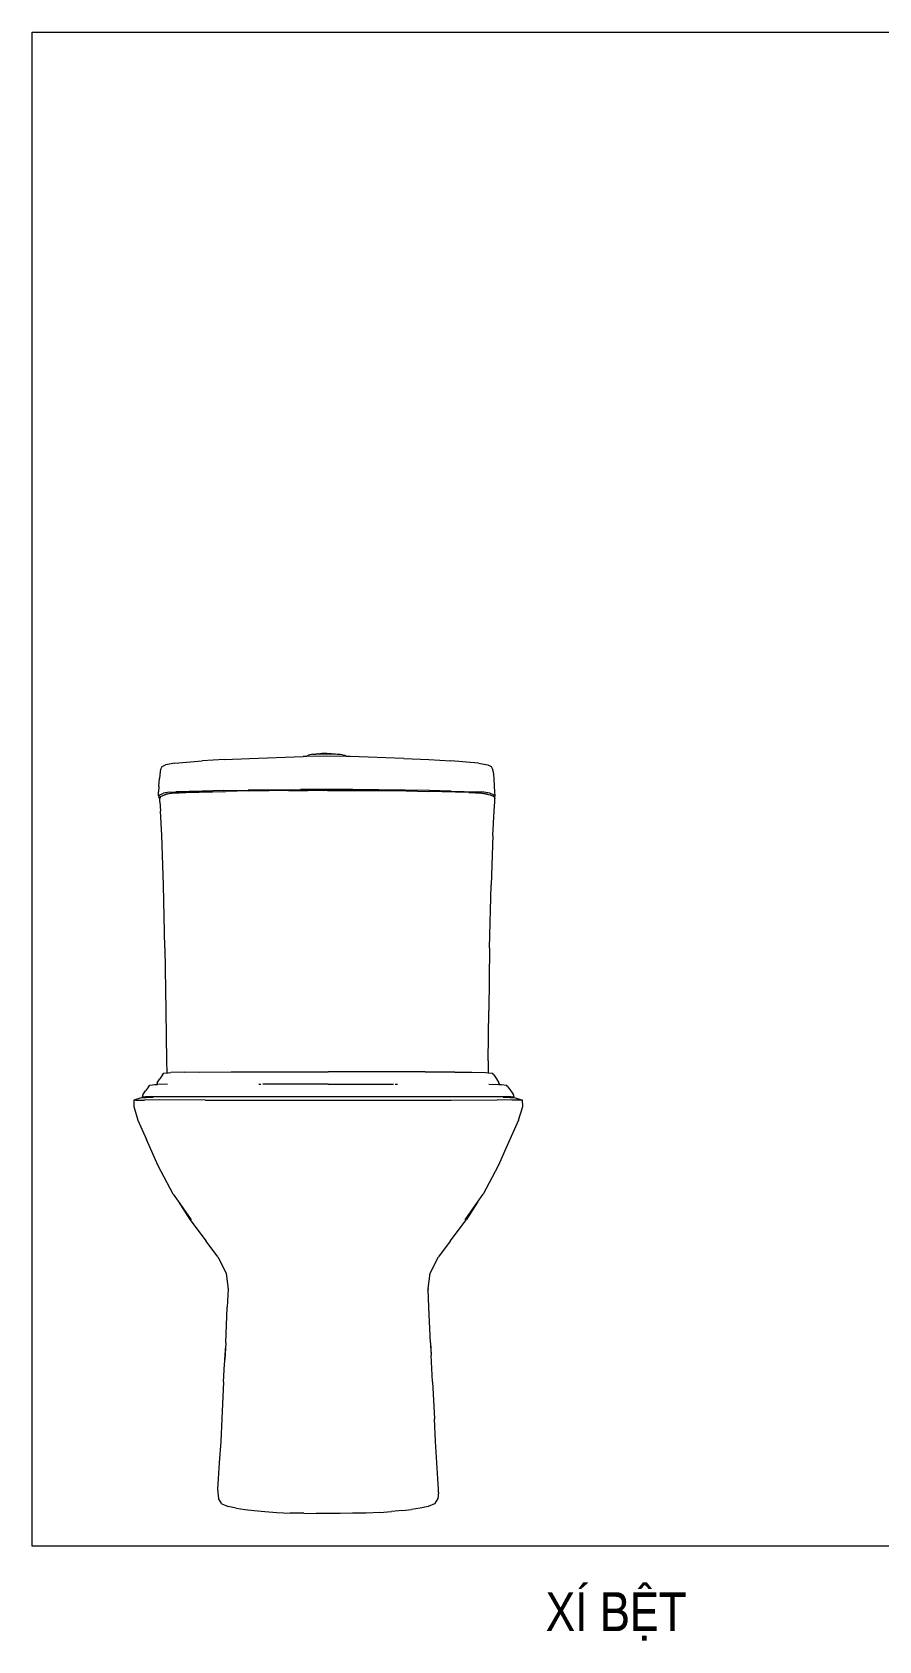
# Model space of a CAD drawing. Header units: inches. Extents: x 242965 to 445791, y 236206 to 423703.
# Drawn here: x 296041 to 297132, y 358713 to 360787 of the extents above; entities that cross this region are included whole.
import ezdxf

# ---------------------------------------------------------------- set-up
doc = ezdxf.new("R2010")
doc.units = ezdxf.units.IN
doc.header["$MEASUREMENT"] = 0
doc.layers.add('2', color=181, linetype='Continuous', lineweight=20)
doc.layers.add('8', color=253, linetype='Continuous', lineweight=20)
doc.styles.add('T2', font='')
doc.styles.get('T2').set_extended_font_data('.VnArial NarrowH')

# ---------------------------------------------------------------- blocks, each defined once
blk = doc.blocks.new('MD')
at = {"layer": '8'}
for p, q in [((407744.9, -35051.3), (407733, -35053.2)), ((407744.9, -35051.3), (407780.5, -35048.3)), ((407808.8, -35046.4), (407780.5, -35048.3)), ((407808.8, -35046.4), (407841.2, -35045.2)), ((407841.2, -35045.2), (407910.4, -35042.8)), ((407914.7, -35042.8), (407910.4, -35042.8)), ((407914.7, -35042.8), (407914.9, -35042.4)), ((407940.7, -35042.4), (407914.7, -35042.8)), ((407914.9, -35042.4), (407917.2, -35040.9)), ((407923.1, -35039.8), (407917.2, -35040.9)), ((407923.1, -35039.8), (407923.9, -35039.7)), ((407923.9, -35039.7), (407926.9, -35039.5)), ((407929.4, -35039), (407926.9, -35039.5)), ((407926.9, -35039.5), (407931.7, -35039.2)), ((407926.9, -35039.5), (407931.3, -35039.2)), ((407929.4, -35039), (407934.6, -35038.6)), ((407940.7, -35039), (407931.3, -35039.2)), ((407931.7, -35039.2), (407940.7, -35039)), ((407940.7, -35038.5), (407934.6, -35038.6)), ((407940.7, -35038.5), (407946.8, -35038.6)), ((407940.7, -35039), (407949.6, -35039.2)), ((407940.7, -35039), (407950, -35039.2)), ((407966.6, -35042.8), (407940.7, -35042.4)), ((407946.8, -35038.6), (407951.9, -35039)), ((407949.6, -35039.2), (407954.4, -35039.5)), ((407950, -35039.2), (407954.4, -35039.5)), ((407951.9, -35039), (407954.4, -35039.5)), ((407954.4, -35039.5), (407957.4, -35039.7)), ((407957.4, -35039.7), (407958.2, -35039.8)), ((407958.2, -35039.8), (407964.2, -35040.9)), ((407964.2, -35040.9), (407966.4, -35042.4)), ((407966.4, -35042.4), (407966.6, -35042.8)), ((407970.9, -35042.8), (407966.6, -35042.8)), ((408040.1, -35045.2), (407970.9, -35042.8)), ((408040.1, -35045.2), (408072.5, -35046.4)), ((408072.5, -35046.4), (408100.8, -35048.3)), ((408136.4, -35051.3), (408100.8, -35048.3)), ((408136.4, -35051.3), (408148.3, -35053.2)), ((407724.7, -35080.7), (407725.2, -35070.8)), ((407726.2, -35061.8), (407725.2, -35070.8)), ((407726.7, -35059.9), (407726.2, -35061.8)), ((407726.7, -35059.9), (407728.6, -35055.4)), ((407728.6, -35055.4), (407733, -35053.2)), ((408148.3, -35053.2), (408152.7, -35055.4)), ((408152.7, -35055.4), (408154.6, -35059.9)), ((408155.1, -35061.8), (408154.6, -35059.9)), ((408155.1, -35061.8), (408156.1, -35070.8)), ((408156.1, -35070.8), (408156.6, -35080.7)), ((407724, -35093.2), (407724.2, -35088.2)), ((407724, -35093.2), (407724.4, -35095.2)), ((407724.7, -35080.7), (407724.2, -35088.2)), ((407724.9, -35092.3), (407724.4, -35095.2)), ((407724.9, -35092.3), (407730.3, -35090.1)), ((407726.8, -35094.3), (407731.7, -35091.9)), ((407738.3, -35088.8), (407730.3, -35090.1)), ((407742, -35090.1), (407731.7, -35091.9)), ((407731.7, -35091.9), (407732.3, -35091.8)), ((407732.3, -35091.8), (407734.4, -35090.9)), ((407732.3, -35091.8), (407732.9, -35091.6)), ((407734.6, -35091.3), (407732.9, -35091.6)), ((407733.7, -35091), (407734.4, -35090.9)), ((407734.4, -35090.9), (407734.7, -35090.9)), ((407743, -35089.8), (407734.6, -35091.3)), ((407734.7, -35090.9), (407734.6, -35091.3)), ((407734.7, -35090.9), (407740.9, -35089.8)), ((407738.3, -35088.8), (407746.4, -35088.2)), ((407740.9, -35089.8), (407747.2, -35089.4)), ((407742, -35090.1), (407759.3, -35089)), ((407745.6, -35089.6), (407743, -35089.8)), ((407755.1, -35089.1), (407745.6, -35089.6)), ((407747.2, -35089.4), (407745.6, -35089.6)), ((407780.3, -35087.2), (407746.4, -35088.2)), ((407747.2, -35089.4), (407748.2, -35089.3)), ((407748.2, -35089.3), (407755.1, -35089.1)), ((407781.2, -35088.3), (407755.1, -35089.1)), ((407759.3, -35089), (407810.8, -35087.6)), ((407808, -35086.5), (407780.3, -35087.2)), ((407781.2, -35088.3), (407796.6, -35087.9)), ((407808, -35086.5), (407839.6, -35085.9)), ((407840.1, -35087), (407810.8, -35087.6)), ((407873.2, -35085.4), (407839.6, -35085.9)), ((407840.1, -35087), (407866.5, -35086.6)), ((407891.5, -35086.4), (407866.5, -35086.6)), ((407873.2, -35085.4), (407906.9, -35085.1)), ((407891.5, -35086.4), (407916.6, -35086.4)), ((407895.7, -35086.4), (407905.4, -35086.3)), ((407905.4, -35086.3), (407929.6, -35086.2)), ((407940.7, -35085), (407906.9, -35085.1)), ((407941.6, -35086.3), (407916.6, -35086.4)), ((407929.6, -35086.2), (407936.9, -35086.3)), ((407940.7, -35086.2), (407938.9, -35086.3)), ((407974.4, -35085.1), (407940.7, -35085)), ((407942.3, -35086.3), (407940.7, -35086.2)), ((407941.6, -35086.3), (407966.7, -35086.4)), ((407951.7, -35086.2), (407944.6, -35086.3)), ((407951.7, -35086.2), (407975.9, -35086.3)), ((407966.7, -35086.4), (407991.7, -35086.4)), ((408008.1, -35085.4), (407974.4, -35085.1)), ((407984.4, -35086.3), (407975.9, -35086.3)), ((407991.7, -35086.4), (408016.7, -35086.6)), ((408041.7, -35085.9), (408008.1, -35085.4)), ((408016.7, -35086.6), (408043.2, -35087)), ((408073.3, -35086.5), (408041.7, -35085.9)), ((408043.2, -35087), (408072.4, -35087.6)), ((408123.9, -35089), (408072.4, -35087.6)), ((408101, -35087.2), (408073.3, -35086.5)), ((408101, -35087.2), (408134.9, -35088.2)), ((408123.9, -35089), (408141.2, -35090.1)), ((408125, -35089), (408129.9, -35089.2)), ((408137.6, -35089.6), (408129.9, -35089.2)), ((408129.9, -35089.2), (408133.1, -35089.3)), ((408137.4, -35089.6), (408133.1, -35089.3)), ((408143, -35088.8), (408134.9, -35088.2)), ((408137.6, -35089.6), (408137.4, -35089.6)), ((408140.2, -35089.8), (408137.6, -35089.6)), ((408140.4, -35089.8), (408140.2, -35089.8)), ((408147.3, -35091.1), (408140.4, -35089.8)), ((408140.4, -35089.8), (408146.9, -35090.9)), ((408141.2, -35090.1), (408151.5, -35091.9)), ((408151, -35090.1), (408143, -35088.8)), ((408146.9, -35090.9), (408147.3, -35091.1)), ((408146.9, -35090.9), (408147.6, -35091)), ((408147.8, -35091.2), (408147.3, -35091.1)), ((408156.4, -35092.3), (408151, -35090.1)), ((408151, -35091.8), (408151.5, -35091.9)), ((408151.5, -35091.9), (408156.4, -35094.3)), ((408157, -35095.2), (408156.4, -35092.3)), ((408156.6, -35080.7), (408157.1, -35088.2)), ((408157.3, -35093.2), (408157, -35095.2)), ((408157.1, -35088.2), (408157.3, -35093.2)), ((407725.9, -35097.6), (407724.4, -35095.2)), ((407725.8, -35101), (407725.9, -35097.6)), ((407725.8, -35101), (407726.7, -35112.7)), ((407726.8, -35094.3), (407725.9, -35096.7)), ((407725.9, -35097.6), (407725.9, -35096.7)), ((407728.3, -35144.4), (407726.7, -35112.7)), ((408154.9, -35144.4), (408156.5, -35112.7)), ((408156.4, -35094.3), (408156.8, -35095.4)), ((408156.5, -35112.7), (408157.4, -35101)), ((408156.8, -35095.4), (408157, -35095.2)), ((408156.8, -35095.4), (408157.3, -35096.7)), ((408157.4, -35101), (408157.3, -35096.7)), ((407730.4, -35208.7), (407728.3, -35144.4)), ((408154.9, -35144.4), (408152.8, -35208.7)), ((407732.4, -35289.4), (407730.4, -35208.7)), ((408150.7, -35289.4), (408152.8, -35208.7)), ((407732.4, -35289.4), (407733.7, -35370.4)), ((408150.7, -35289.4), (408149.5, -35370.4)), ((407733.7, -35370.4), (407734.4, -35434.9)), ((408148.8, -35434.9), (408149.5, -35370.4)), ((407734.4, -35434.9), (407734.6, -35450.5)), ((408148.8, -35434.9), (408148.6, -35450.3)), ((407711.1, -35468.6), (407712.8, -35466.3)), ((407712.8, -35466.3), (407719.1, -35465.7)), ((407719.1, -35465.7), (407721.8, -35465.6)), ((407722.4, -35463.5), (407721.8, -35465.6)), ((407721.8, -35465.6), (407722.6, -35465.5)), ((407722.4, -35463.5), (407725.6, -35458.3)), ((407735.6, -35465.3), (407722.6, -35465.5)), ((407729.2, -35453.2), (407725.6, -35458.3)), ((407729.2, -35453.2), (407730.8, -35450.9)), ((407730.8, -35450.9), (407734.6, -35450.5)), ((407734.6, -35450.5), (407736.6, -35450.3)), ((407736.6, -35450.3), (407739.9, -35449.9)), ((407757.4, -35449.5), (407739.9, -35449.9)), ((407757.4, -35449.5), (407817.5, -35449.4)), ((407777.3, -35449.5), (407817.5, -35449.4)), ((407817.5, -35449.4), (407863.1, -35449.2)), ((407853.2, -35465.2), (407853.6, -35465.1)), ((407853.6, -35465.1), (407856.1, -35465.1)), ((407942.6, -35465.1), (407858.6, -35465.1)), ((407863.1, -35449.2), (407942.6, -35449.1)), ((407981.2, -35449.2), (407942.6, -35449.1)), ((407942.6, -35465.1), (408026.7, -35465.1)), ((408067.7, -35449.4), (407981.2, -35449.2)), ((408029.1, -35465.1), (408031.7, -35465.1)), ((408031.7, -35465.1), (408032, -35465.2)), ((408105.8, -35449.5), (408067.7, -35449.4)), ((408067.7, -35449.4), (408107.9, -35449.5)), ((408105.8, -35449.5), (408127.7, -35449.5)), ((408127.7, -35449.5), (408145.2, -35449.9)), ((408145.2, -35449.9), (408148.6, -35450.3)), ((408148.6, -35450.3), (408154.4, -35450.9)), ((408149.6, -35465.3), (408162.5, -35465.5)), ((408155.9, -35453.2), (408154.4, -35450.9)), ((408155.9, -35453.2), (408159.5, -35458.3)), ((408159.5, -35458.3), (408162.7, -35463.5)), ((408162.5, -35465.5), (408163.3, -35465.6)), ((408163.3, -35465.6), (408162.7, -35463.5)), ((408163.3, -35465.6), (408166, -35465.7)), ((408166, -35465.7), (408172.3, -35466.3)), ((408174, -35468.6), (408172.3, -35466.3)), ((407692.3, -35485.7), (407692.1, -35494.1)), ((407701.7, -35482.6), (407692.3, -35485.7)), ((407694.9, -35485.6), (407692.3, -35485.7)), ((407694.9, -35485.6), (407706.1, -35485.6)), ((407701.7, -35482.6), (407715.2, -35482)), ((407703.7, -35479), (407703, -35481.3)), ((407703, -35481.3), (407707.3, -35481.3)), ((407709.3, -35482), (407703, -35481.3)), ((407703.7, -35479), (407707.3, -35473.8)), ((407725, -35485.5), (407706.1, -35485.6)), ((407711.1, -35468.6), (407707.3, -35473.8)), ((408162.3, -35481.3), (407707.3, -35481.3)), ((407715.2, -35482), (407709.3, -35482)), ((407715.2, -35482), (407715.3, -35482)), ((407715.3, -35482), (407715.3, -35482)), ((407715.3, -35482), (407717.2, -35482)), ((407784.2, -35485.7), (407725, -35485.5)), ((407784.2, -35485.7), (408101.3, -35485.7)), ((408101.3, -35485.7), (408160.5, -35485.5)), ((408179.4, -35485.6), (408160.5, -35485.5)), ((408177.8, -35481.3), (408162.3, -35481.3)), ((408168.2, -35482), (408170, -35482)), ((408170, -35482), (408170.1, -35482)), ((408170.1, -35482), (408170.1, -35482)), ((408170.1, -35482), (408183.7, -35482.6)), ((408170.1, -35482), (408175.8, -35482)), ((408174, -35468.6), (408177.9, -35473.8)), ((408175.8, -35482), (408182.1, -35481.3)), ((408177.8, -35481.3), (408182.1, -35481.3)), ((408177.9, -35473.8), (408181.4, -35479)), ((408190.5, -35485.6), (408179.4, -35485.6)), ((408182.1, -35481.3), (408181.4, -35479)), ((408183.7, -35482.6), (408193.1, -35485.7)), ((408193.1, -35485.7), (408190.5, -35485.6)), ((408193.3, -35494.1), (408193.1, -35485.7)), ((407692.1, -35494.1), (407697.6, -35511.4)), ((408187.8, -35511.4), (408193.3, -35494.1)), ((407697.6, -35511.4), (407708.4, -35536.5)), ((408187.8, -35511.4), (408176.9, -35536.5)), ((407723.5, -35570.5), (407708.4, -35536.5)), ((408176.9, -35536.5), (408161.8, -35570.5)), ((407743, -35606.9), (407723.5, -35570.5)), ((408161.8, -35570.5), (408142.3, -35606.9)), ((407743, -35606.9), (407749.2, -35616)), ((408135, -35617.4), (408142.3, -35606.9)), ((407749.2, -35616), (407764.4, -35639.5)), ((407749.2, -35616), (407766, -35640.1)), ((408119.3, -35640.1), (408135, -35617.4)), ((408135, -35617.4), (408120.8, -35639.5)), ((407764.4, -35639.5), (407785.3, -35667.5)), ((408099.9, -35667.5), (408120.8, -35639.5)), ((407800.4, -35687.7), (407785.3, -35667.5)), ((408099.9, -35667.5), (408084.7, -35687.7)), ((407800.4, -35687.7), (407811.1, -35708.9)), ((408074, -35708.9), (408084.7, -35687.7)), ((407811.1, -35708.9), (407813.4, -35726.3)), ((408071.5, -35728.4), (408074, -35708.9)), ((407813.7, -35729.2), (407812.7, -35752.7)), ((407813.4, -35726.3), (407813.7, -35729.2)), ((407813.4, -35726.3), (407814, -35730.8)), ((408071.1, -35730.8), (408071.4, -35729.2)), ((408071.5, -35728.4), (408071.4, -35729.2)), ((408072.4, -35752.7), (408071.4, -35729.2)), ((407810.6, -35798.5), (407812.7, -35752.7)), ((408074.5, -35798.5), (408072.4, -35752.7)), ((407810.6, -35798.5), (407809.6, -35820.3)), ((408074.5, -35798.5), (408075.2, -35814.6)), ((407809.6, -35820.3), (407810.6, -35802.5)), ((408074.6, -35802.5), (408075.2, -35814.6)), ((408077.2, -35849), (408075.2, -35814.6)), ((407808, -35849), (407809.3, -35826.1)), ((407809.3, -35826.1), (407809.5, -35822.1)), ((407809.5, -35822.1), (407809.6, -35820.3)), ((407808, -35849), (407805.7, -35896.6)), ((408077.2, -35849), (408079.5, -35896.6)), ((407805.7, -35896.6), (407804.2, -35925.6)), ((408081, -35925.6), (408079.5, -35896.6)), ((407804.2, -35925.6), (407802.4, -35953.5)), ((408082.7, -35953.5), (408081, -35925.6)), ((407802.4, -35953.5), (407801.1, -35973.9)), ((408084, -35973.9), (408082.7, -35953.5)), ((407801.1, -35973.9), (407800.2, -35986.8)), ((408084.9, -35986.8), (408084, -35973.9)), ((407800.2, -35986.8), (407800.3, -35991.5)), ((407800.3, -35991.5), (407801.4, -35999.5)), ((407805.7, -36006), (407801.4, -35999.5)), ((408083.8, -35999.5), (408079.5, -36006)), ((408084.9, -35991.5), (408083.8, -35999.5)), ((408084.9, -35991.5), (408084.9, -35986.8)), ((407805.7, -36006), (407813.9, -36009.8)), ((407824.3, -36011.9), (407813.9, -36009.8)), ((407824.3, -36011.9), (407835.2, -36013.6)), ((407835.2, -36013.6), (407847.1, -36014.9)), ((407847.1, -36014.9), (407860.9, -36016.2)), ((407860.9, -36016.2), (407876.4, -36017.3)), ((407876.4, -36017.3), (407893.6, -36018)), ((407911.1, -36018.3), (407893.6, -36018)), ((407911.1, -36018.3), (407927.2, -36018.7)), ((407942.7, -36018.8), (407927.2, -36018.7)), ((407958.1, -36018.7), (407942.7, -36018.8)), ((407974.2, -36018.3), (407958.1, -36018.7)), ((407991.7, -36018), (407974.2, -36018.3)), ((408009, -36017.3), (407991.7, -36018)), ((408009, -36017.3), (408024.4, -36016.2)), ((408038.2, -36014.9), (408024.4, -36016.2)), ((408038.2, -36014.9), (408050.1, -36013.6)), ((408061, -36011.9), (408050.1, -36013.6)), ((408071.4, -36009.8), (408061, -36011.9)), ((408079.5, -36006), (408071.4, -36009.8))]:
    blk.add_line(p, q, dxfattribs=at)

msp = doc.modelspace()

# ---------------------------------------------------------------- linework, layer by layer
at = {"layer": '8'}
msp.add_lwpolyline([(296041.382, 360786.981), (298222.761, 360786.981), (298222.761, 358834.818), (296041.382, 358834.818)], close=True, dxfattribs=at)

# ---------------------------------------------------------------- block references
msp.add_blockref('MD', (-111519.963, 394895.715), dxfattribs=at)

# ---------------------------------------------------------------- texts
at = {"layer": '2', "style": 'T2'}
msp.add_text('XÝ BÖT', height=50, dxfattribs=at).set_placement((296702.792, 358725.44))

doc.saveas('drawing.dxf')
